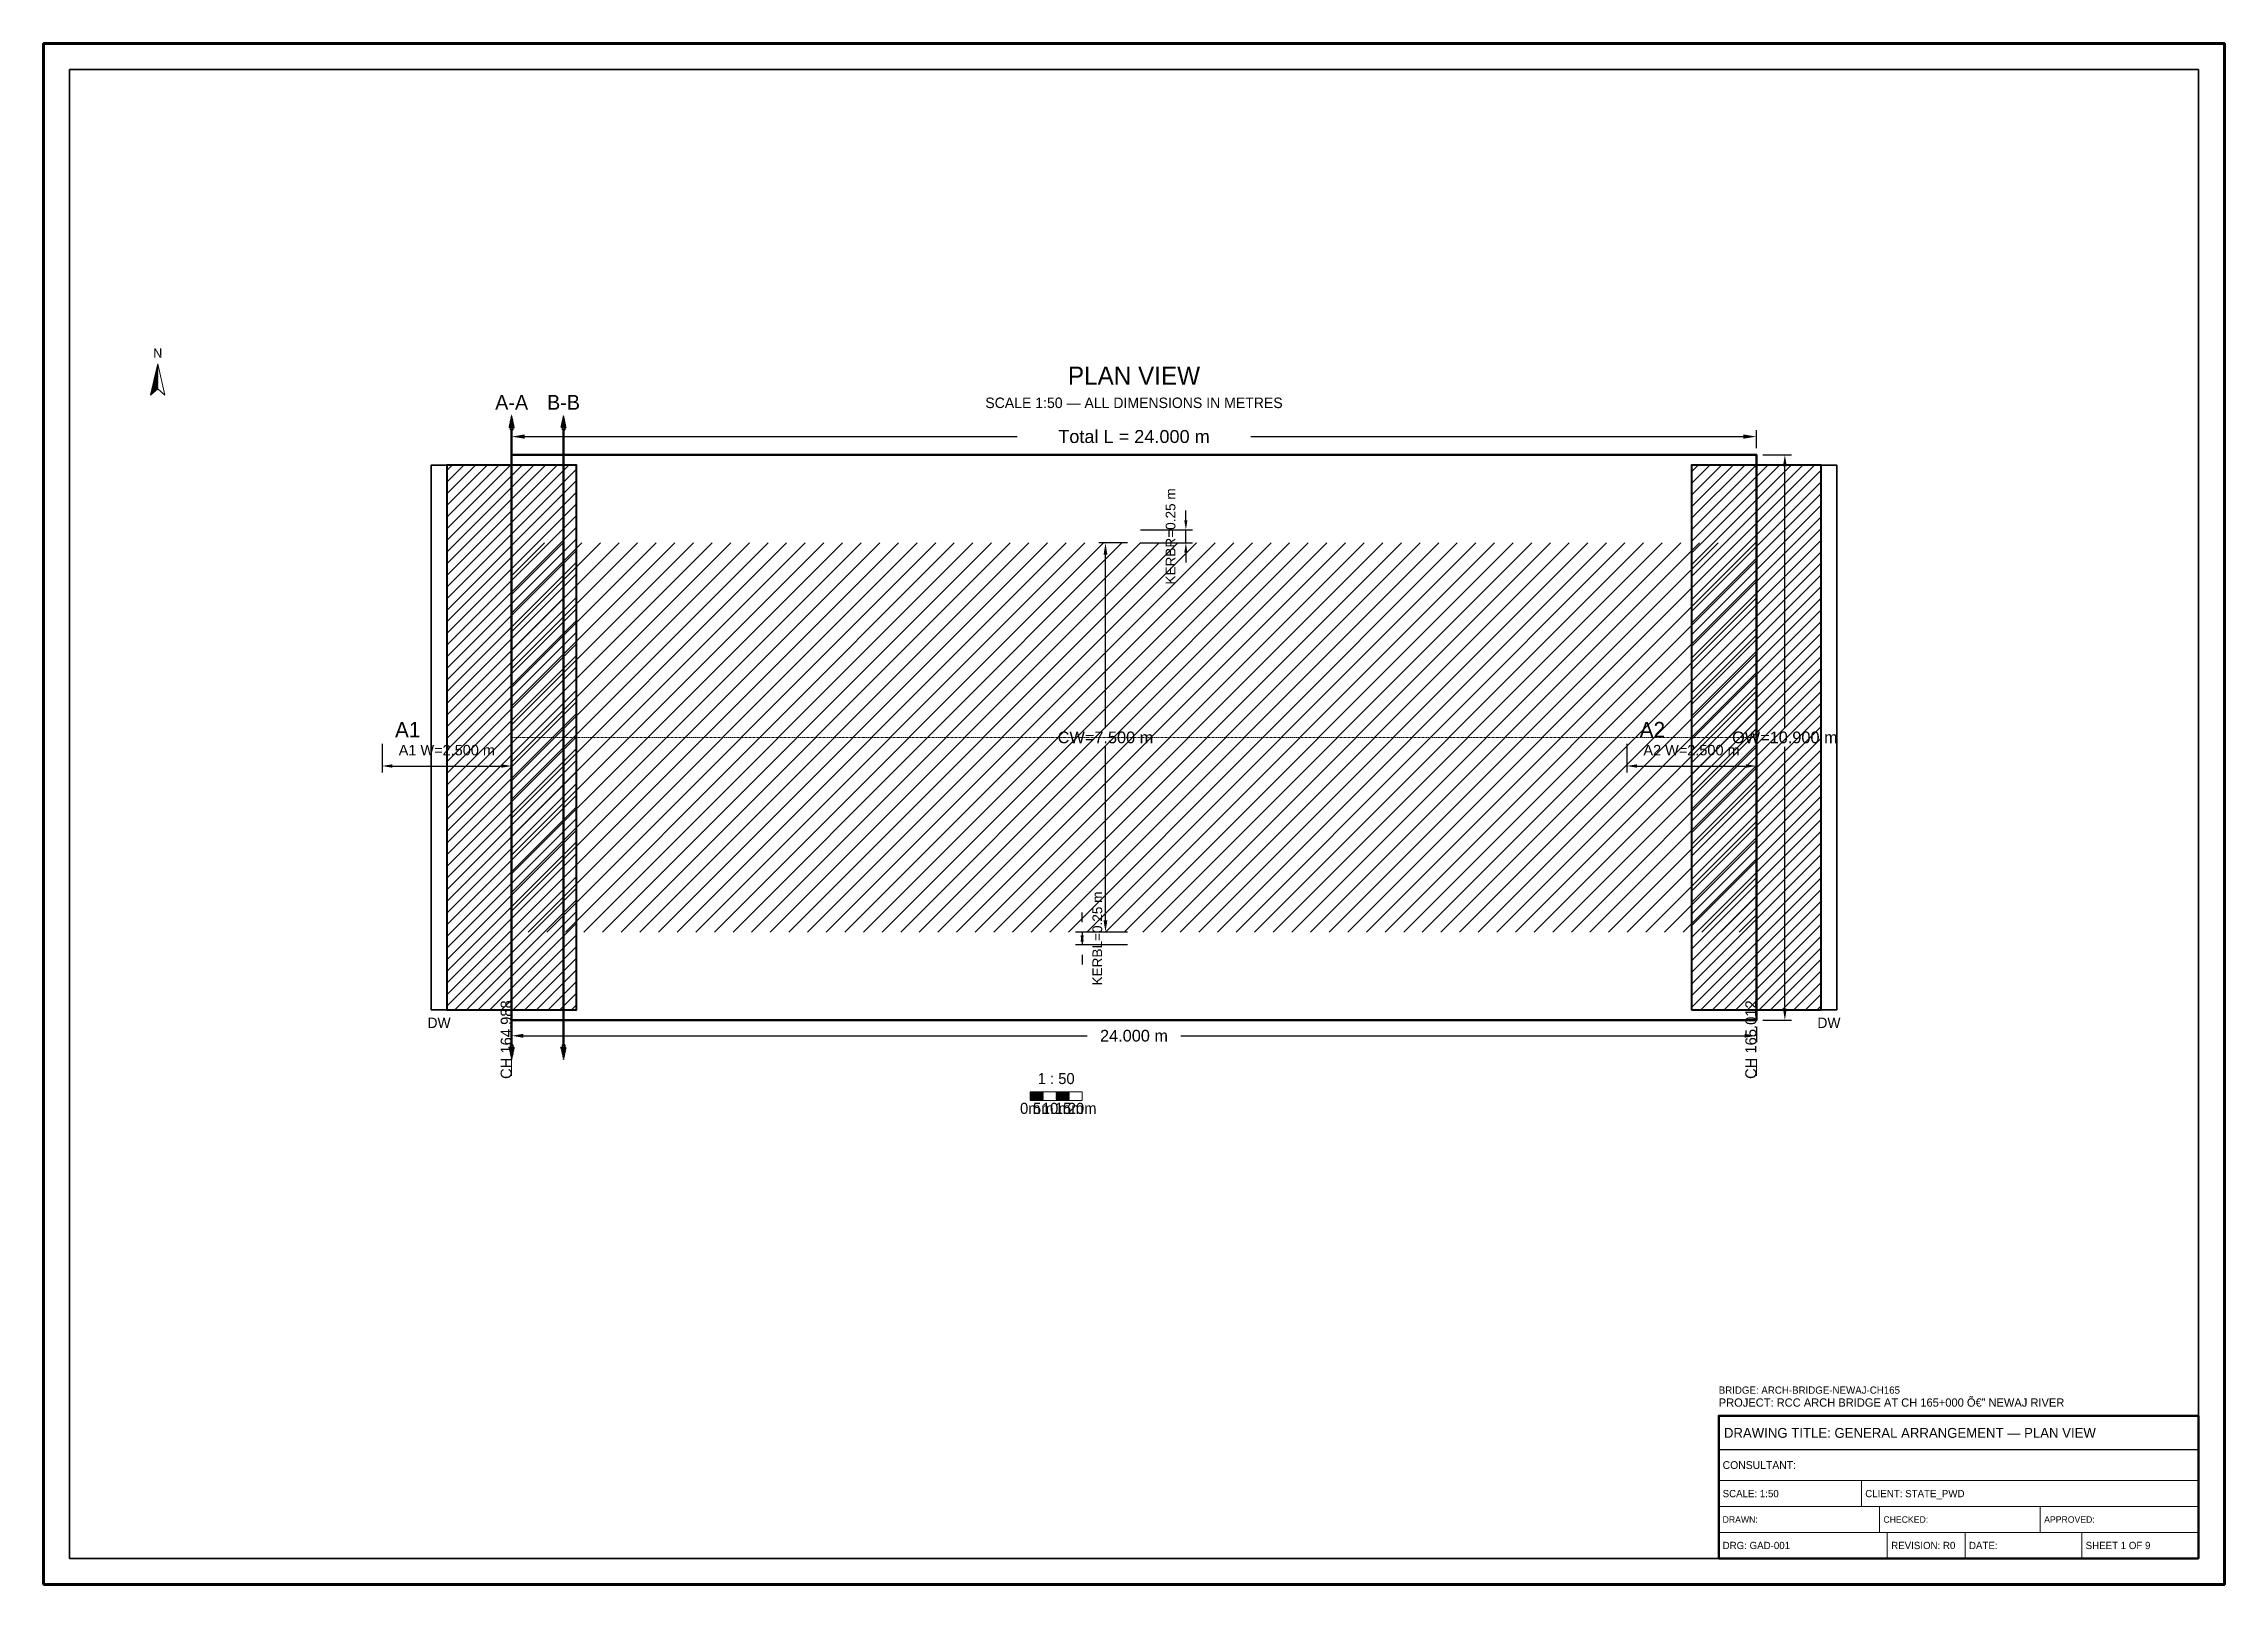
# Model space of a CAD drawing. Header units: metres. Extents: x 0 to 841, y 0 to 594.
import ezdxf
from ezdxf.enums import TextEntityAlignment as Align

# ---------------------------------------------------------------- set-up
doc = ezdxf.new("R2010")
doc.units = ezdxf.units.M
doc.linetypes.add('CENTER', pattern=[1.5, 0.75, -0.25, 0.25, -0.25])
doc.linetypes.add('DASHED', pattern=[0.5, 0.375, -0.125])
for name, color, linetype, lineweight in [('BORDER-INNER', 7, 'Continuous', 35), ('BORDER-OUTER', 7, 'Continuous', 70), ('CIVIL-CHAINAGE', 7, 'Continuous', 18), ('DIM-CHAINAGE', 3, 'Continuous', 18), ('DIM-LINEAR', 3, 'Continuous', 18), ('STRUC-CENTRE', 6, 'CENTER', 18), ('STRUC-HATCHING', 8, 'Continuous', 18), ('STRUC-OUTLINE', 1, 'Continuous', 50), ('STRUC-SECTION', 2, 'Continuous', 35), ('SUB-ABUT', 3, 'Continuous', 35), ('SUB-DIRT-WALL', 3, 'Continuous', 35), ('SUPER-DECK', 2, 'Continuous', 50), ('SYM-NORTHARROW', 7, 'Continuous', 18), ('SYM-SCALE', 7, 'Continuous', 13), ('TEXT-GENERAL', 7, 'Continuous', 18), ('TEXT-HEADER', 7, 'Continuous', 25), ('TEXT-SPEC', 7, 'Continuous', 13), ('TEXT-TITLE', 7, 'Continuous', 25), ('TITLEBLK-BOX', 7, 'Continuous', 50), ('TITLEBLK-TEXT', 7, 'Continuous', 18)]:
    doc.layers.add(name, color=color, linetype=linetype, lineweight=lineweight)
doc.styles.add('BRIDGE_STD', font='Arial.ttf')
doc.dimstyles.new('pmb100', dxfattribs={"dimtxt": 2.5, "dimasz": 0.9375, "dimexe": 2.5, "dimexo": 2.5, "dimtad": 0, "dimtih": 1, "dimdec": 0, "dimtxsty": 'BRIDGE_STD', "dimcen": 2.5, "dimazin": 3, "dimtfac": 1, "dimtmove": 0, "dimatfit": 3})

msp = doc.modelspace()

# ---------------------------------------------------------------- hatches: boundary and pattern name
at = {"layer": 'STRUC-HATCHING'}
h = msp.add_hatch(dxfattribs=at)
h.set_pattern_fill('ANSI31', scale=1.6)
h.paths.add_polyline_path([(180.5, 251.5), (660.5, 251.5), (660.5, 401.5), (180.5, 401.5)])
at = {"layer": 'STRUC-SECTION'}
h = msp.add_hatch(dxfattribs=at)
h.set_pattern_fill('SOLID')
h.paths.add_polyline_path([(179.45, 445.95), (181.55, 445.95), (180.5, 450.75)])
h = msp.add_hatch(dxfattribs=at)
h.set_pattern_fill('SOLID')
h.paths.add_polyline_path([(199.45, 445.95), (201.55, 445.95), (200.5, 450.75)])
h = msp.add_hatch(dxfattribs=at)
h.set_pattern_fill('SOLID')
h.paths.add_polyline_path([(179.45, 207.05), (181.55, 207.05), (180.5, 202.25)])
h = msp.add_hatch(dxfattribs=at)
h.set_pattern_fill('SOLID')
h.paths.add_polyline_path([(199.45, 207.05), (201.55, 207.05), (200.5, 202.25)])
at = {"layer": 'SUB-ABUT'}
h = msp.add_hatch(dxfattribs=at)
h.set_pattern_fill('ANSI31')
h.paths.add_polyline_path([(155.5, 221.5), (205.5, 221.5), (205.5, 431.5), (155.5, 431.5)])
h = msp.add_hatch(dxfattribs=at)
h.set_pattern_fill('ANSI31')
h.paths.add_polyline_path([(635.5, 221.5), (685.5, 221.5), (685.5, 431.5), (635.5, 431.5)])
at = {"layer": 'SYM-NORTHARROW'}
h = msp.add_hatch(dxfattribs=at)
h.set_pattern_fill('SOLID')
h.paths.add_polyline_path([(44, 470.5), (41.2, 458.5), (44, 460.9)])
at = {"layer": 'SYM-SCALE'}
h = msp.add_hatch(dxfattribs=at)
h.set_pattern_fill('SOLID')
h.paths.add_polyline_path([(380.5, 186.5), (385.5, 186.5), (385.5, 189.9), (380.5, 189.9)])
h = msp.add_hatch(dxfattribs=at)
h.set_pattern_fill('SOLID')
h.paths.add_polyline_path([(390.5, 186.5), (395.5, 186.5), (395.5, 189.9), (390.5, 189.9)])

# ---------------------------------------------------------------- linework, layer by layer
at = {"layer": 'BORDER-INNER'}
msp.add_lwpolyline([(10, 10), (831, 10), (831, 584), (10, 584), (10, 10)], dxfattribs=at)
at = {"layer": 'BORDER-OUTER'}
msp.add_lwpolyline([(0, 0), (841, 0), (841, 594), (0, 594), (0, 0)], dxfattribs=at)
at = {"layer": 'CIVIL-CHAINAGE'}
for p, q in [((180.5, 202.5), (180.5, 196.12)), ((660.5, 202.5), (660.5, 196.12))]:
    msp.add_line(p, q, dxfattribs=at)
at = {"layer": 'STRUC-CENTRE'}
msp.add_line((180.5, 326.5), (660.5, 326.5), dxfattribs=at)
at = {"layer": 'STRUC-OUTLINE', "lineweight": 50}
msp.add_lwpolyline([(180.5, 217.5), (180.5, 435.5), (660.5, 435.5), (660.5, 217.5), (180.5, 217.5)], dxfattribs=at)
at = {"layer": 'STRUC-SECTION', "color": 1, "linetype": 'DASHED', "lineweight": 50}
for p, q in [((180.5, 445.5), (180.5, 207.5)), ((200.5, 445.5), (200.5, 207.5))]:
    msp.add_line(p, q, dxfattribs=at)
at = {"layer": 'STRUC-SECTION', "color": 1}
for points in [[(180.05, 445.05), (180.95, 445.05), (180.95, 445.95), (180.05, 445.95), (180.05, 445.05)], [(200.05, 445.05), (200.95, 445.05), (200.95, 445.95), (200.05, 445.95), (200.05, 445.05)], [(180.05, 207.05), (180.95, 207.05), (180.95, 207.95), (180.05, 207.95), (180.05, 207.05)], [(200.05, 207.05), (200.95, 207.05), (200.95, 207.95), (200.05, 207.95), (200.05, 207.05)]]:
    msp.add_lwpolyline(points, dxfattribs=at)
at = {"layer": 'SUB-ABUT', "lineweight": 40}
for points in [[(155.5, 221.5), (205.5, 221.5), (205.5, 431.5), (155.5, 431.5), (155.5, 221.5)], [(635.5, 221.5), (685.5, 221.5), (685.5, 431.5), (635.5, 431.5), (635.5, 221.5)]]:
    msp.add_lwpolyline(points, dxfattribs=at)
at = {"layer": 'SUB-DIRT-WALL', "lineweight": 35}
for points in [[(149.5, 221.5), (155.5, 221.5), (155.5, 431.5), (149.5, 431.5), (149.5, 221.5)], [(685.5, 221.5), (691.5, 221.5), (691.5, 431.5), (685.5, 431.5), (685.5, 221.5)]]:
    msp.add_lwpolyline(points, dxfattribs=at)
at = {"layer": 'SUPER-DECK', "lineweight": 30}
msp.add_lwpolyline([(180.5, 217.5), (180.5, 435.5), (660.5, 435.5), (660.5, 217.5), (180.5, 217.5)], dxfattribs=at)
at = {"layer": 'SYM-NORTHARROW'}
msp.add_lwpolyline([(44, 470.5), (41.2, 458.5), (44, 460.9), (46.8, 458.5), (44, 470.5)], dxfattribs=at)
at = {"layer": 'SYM-SCALE'}
msp.add_lwpolyline([(380.5, 186.5), (400.5, 186.5), (400.5, 189.9), (380.5, 189.9), (380.5, 186.5)], dxfattribs=at)
at = {"layer": 'TITLEBLK-BOX', "lineweight": 50}
msp.add_lwpolyline([(646, 10), (831, 10), (831, 65), (646, 65), (646, 10)], dxfattribs=at)
at = {"layer": 'TITLEBLK-BOX', "lineweight": 30}
msp.add_lwpolyline([(646, 52), (831, 52), (831, 65), (646, 65), (646, 52)], dxfattribs=at)
at = {"layer": 'TITLEBLK-BOX', "lineweight": 18}
for points in [[(646, 40), (831, 40), (831, 52), (646, 52), (646, 40)], [(646, 30), (701, 30), (701, 40), (646, 40), (646, 30)], [(701, 30), (831, 30), (831, 40), (701, 40), (701, 30)], [(646, 20), (708, 20), (708, 30), (646, 30), (646, 20)], [(708, 20), (770, 20), (770, 30), (708, 30), (708, 20)], [(770, 20), (831, 20), (831, 30), (770, 30), (770, 20)], [(646, 10), (711, 10), (711, 20), (646, 20), (646, 10)], [(711, 10), (741, 10), (741, 20), (711, 20), (711, 10)], [(741, 10), (786, 10), (786, 20), (741, 20), (741, 10)], [(786, 10), (831, 10), (831, 20), (786, 20), (786, 10)]]:
    msp.add_lwpolyline(points, dxfattribs=at)

# ---------------------------------------------------------------- texts
at = {"layer": 'DIM-CHAINAGE'}
for s, p in [('CH 164.988', (180.5, 194.85)), ('CH 165.012', (660.5, 194.85))]:
    msp.add_text(s, height=4.25, rotation=90, dxfattribs=at).set_placement(p)
at = {"layer": 'SYM-NORTHARROW'}
msp.add_text('N', height=3.6, dxfattribs=at).set_placement((44, 472.9), align=Align.CENTER)
at = {"layer": 'TEXT-GENERAL'}
for s, p in [('A1', (135.5, 326.5)), ('A2', (615.5, 326.5))]:
    msp.add_text(s, height=6, dxfattribs=at).set_placement(p)
for s, p in [('1 : 50', (390.5, 192.88)), ('0m', (380.5, 181.4)), ('5m', (385.5, 181.4)), ('10m', (390.5, 181.4)), ('15m', (395.5, 181.4)), ('20m', (400.5, 181.4))]:
    msp.add_text(s, height=4.25, dxfattribs=at).set_placement(p, align=Align.CENTER)
at = {"layer": 'TEXT-HEADER'}
msp.add_text('PLAN VIEW', height=7, dxfattribs=at).set_placement((420.5, 462.5), align=Align.CENTER)
at = {"layer": 'TEXT-HEADER', "color": 1}
for s, p in [('A-A', (180.5, 452.85)), ('B-B', (200.5, 452.85))]:
    msp.add_text(s, height=5.7, dxfattribs=at).set_placement(p, align=Align.CENTER)
at = {"layer": 'TEXT-SPEC', "color": 8}
msp.add_text('SCALE 1:50 — ALL DIMENSIONS IN METRES', height=4.05, dxfattribs=at).set_placement((420.5, 453.5), align=Align.CENTER)
at = {"layer": 'TEXT-SPEC'}
for p in [(152.5, 214.5), (688.5, 214.5)]:
    msp.add_text('DW', height=4, dxfattribs=at).set_placement(p, align=Align.CENTER)
at = {"layer": 'TEXT-TITLE'}
for s, height, p in [('PROJECT: RCC ARCH BRIDGE AT CH 165+000 â€” NEWAJ RIVER', 3.2, (646, 68.5)), ('DRAWING TITLE: GENERAL ARRANGEMENT — PLAN VIEW', 3.8, (648, 56.5))]:
    msp.add_text(s, height=height, dxfattribs=at).set_placement(p)
at = {"layer": 'TITLEBLK-TEXT'}
for s, height, p in [('BRIDGE: ARCH-BRIDGE-NEWAJ-CH165', 2.8, (646, 73.5)), ('CONSULTANT: ', 3, (647.5, 44.5)), ('SCALE: 1:50', 2.8, (647.5, 33.6)), ('CLIENT: STATE_PWD', 2.8, (702.5, 33.6)), ('DRAWN: ', 2.5, (647.5, 23.75)), ('CHECKED: ', 2.5, (709.5, 23.75)), ('APPROVED: ', 2.5, (771.5, 23.75)), ('DRG: GAD-001', 2.8, (647.5, 13.6)), ('REVISION: R0', 2.8, (712.5, 13.6)), ('DATE: ', 2.8, (742.5, 13.6)), ('SHEET 1 OF 9', 2.8, (787.5, 13.6))]:
    msp.add_text(s, height=height, dxfattribs=at).set_placement(p)

# ---------------------------------------------------------------- dimensions: what is measured, and where the dimension line sits
at = {"layer": 'DIM-LINEAR'}
for base, p1, p2, text, override in [((180.5, 442.5), (180.5, 435.5), (660.5, 435.5), 'Total L = 24.000 m', {"dimtxt": 5, "dimasz": 5, "dimgap": 2, "dimclrt": 3}), ((130.5, 315.5), (130.5, 326.5), (180.5, 326.5), 'A1 W=2.500 m', {"dimtxt": 4, "dimasz": 4, "dimgap": 1.6, "dimclrt": 3}), ((610.5, 315.5), (610.5, 326.5), (660.5, 326.5), 'A2 W=2.500 m', {"dimtxt": 4, "dimasz": 4, "dimgap": 1.6, "dimclrt": 3}), ((180.5, 211.5), (180.5, 217.5), (660.5, 217.5), '24.000 m', {"dimtxt": 4.5, "dimasz": 4.5, "dimgap": 1.8, "dimclrt": 3})]:
    msp.add_linear_dim(base=base, p1=p1, p2=p2, text=text, dimstyle='pmb100', override=override, dxfattribs=at).render()
for base, p1, p2, text, override in [((671.5, 217.5), (660.5, 217.5), (660.5, 435.5), 'OW=10.900 m', {"dimtxt": 4.5, "dimasz": 4.5, "dimgap": 1.8, "dimclrt": 3}), ((440.5, 401.5), (420.5, 401.5), (420.5, 406.5), 'KERBR=0.25 m', {"dimtxt": 3.75, "dimasz": 3.75, "dimgap": 1.5, "dimclrt": 3}), ((409.5, 251.5), (420.5, 251.5), (420.5, 401.5), 'CW=7.500 m', {"dimtxt": 4.5, "dimasz": 4.5, "dimgap": 1.8, "dimclrt": 3}), ((400.5, 251.5), (420.5, 251.5), (420.5, 246.5), 'KERBL=0.25 m', {"dimtxt": 3.75, "dimasz": 3.75, "dimgap": 1.5, "dimclrt": 3})]:
    msp.add_linear_dim(base=base, p1=p1, p2=p2, angle=90, text=text, dimstyle='pmb100', override=override, dxfattribs=at).render()

doc.saveas('drawing.dxf')
